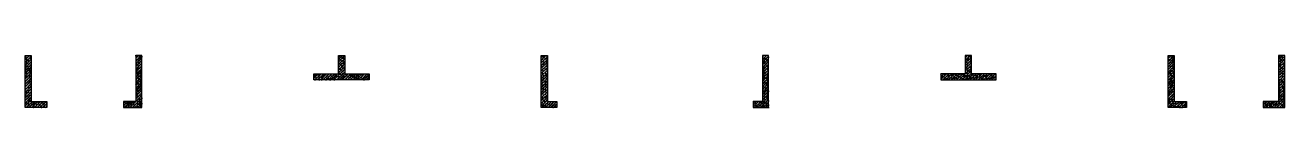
# Model space of a CAD drawing. Extents: x -100030 to 2378000, y -30375 to 1700000.
# Drawn here: x 382145 to 423145, y 735625 to 737325 of the extents above; entities that cross this region are included whole.
import ezdxf

# ---------------------------------------------------------------- set-up
doc = ezdxf.new("R2010")
doc.units = 0
doc.header["$LTSCALE"] = 500
for name, color, linetype in [('S_WALL', 2, 'CONTINUOUS'), ('S_WALL_HACH', 30, 'CONTINUOUS'), ('S_WALL_OTHE_HACH', 33, 'CONTINUOUS')]:
    doc.layers.add(name, color=color, linetype=linetype)
pattern_1 = [(45, (0, -100000), (-44.194174, 44.194174), []), (50, (0, -100000), (179.315046, -15.688034), [18.75, -206.25]), (355, (0, -100000), (-34.687833, 188.048033), [15, -165]), (100.4514, (14.94, -100001.3), (144.627345, 172.359886), [15.935047, -175.285528]), (46.1842, (0, -99950), (266.81026, -41.379754), [28.125, -309.375]), (96.6356, (22.23, -99953.45), (233.66568, 243.52947), [23.90257, -262.92825]), (351.1842, (0, -99950), (233.66549, 243.52965), [22.5, -247.5]), (21, (25, -99962.5), (149.226763, -100.654723), [18.75, -206.25]), (326, (25, -99962.5), (60.828833, 181.28751), [15, -165]), (71.4514, (37.44, -99970.89), (210.055657, 80.632624), [15.935047, -175.285528]), (37.5, (0, -100000), (3.039964, 83.2234635), [0, -163, 0, -167.5, 0, -165.625]), (7.5, (0, -100000), (65.767384, 98.602928), [0, -95.5, 0, -159.25, 0, -63.125]), (327.5, (-55.75, -100000), (133.455609, -5.638718), [0, -62.5, 0, -195, 0, -258.75]), (317.5, (-80.75, -100000), (145.796542, 25.026246), [0, -81.25, 0, -129.5, 0, -183.75])]
pattern_2 = [(45, (200, -100000), (-44.194174, 44.194174), []), (50, (200, -100000), (179.315046, -15.688034), [18.75, -206.25]), (355, (200, -100000), (-34.687833, 188.048033), [15, -165]), (100.4514, (214.94, -100001.3), (144.627345, 172.359886), [15.935047, -175.285528]), (46.1842, (200, -99950), (266.81026, -41.379754), [28.125, -309.375]), (96.6356, (222.23, -99953.45), (233.66568, 243.52947), [23.90257, -262.92825]), (351.1842, (200, -99950), (233.66549, 243.52965), [22.5, -247.5]), (21, (225, -99962.5), (149.226763, -100.654723), [18.75, -206.25]), (326, (225, -99962.5), (60.828833, 181.28751), [15, -165]), (71.4514, (237.44, -99970.89), (210.055657, 80.632624), [15.935047, -175.285528]), (37.5, (200, -100000), (3.039964, 83.2234635), [0, -163, 0, -167.5, 0, -165.625]), (7.5, (200, -100000), (65.767384, 98.602928), [0, -95.5, 0, -159.25, 0, -63.125]), (327.5, (144.25, -100000), (133.455609, -5.638718), [0, -62.5, 0, -195, 0, -258.75]), (317.5, (119.25, -100000), (145.796542, 25.026246), [0, -81.25, 0, -129.5, 0, -183.75])]

msp = doc.modelspace()

# ---------------------------------------------------------------- hatches: boundary and pattern name
at = {"layer": 'S_WALL_HACH'}
h = msp.add_hatch(color=256, dxfattribs=at)
h.dxf.hatch_style = 1
h.paths.add_polyline_path([(382145, 737325), (382345, 737325), (382345, 735825), (382845, 735825), (382845, 735625), (382345, 735625), (382145, 735625)])
h = msp.add_hatch(color=256, dxfattribs=at)
h.dxf.hatch_style = 1
h.paths.add_polyline_path([(385945, 737325), (385745, 737325), (385745, 735825), (385345, 735825), (385345, 735625), (385945, 735625), (385945, 736525)])
h = msp.add_hatch(color=256, dxfattribs=at)
h.dxf.hatch_style = 1
h.paths.add_polyline_path([(391546, 736725), (392345, 736725), (392345, 737325), (392545, 737325), (392545, 736725), (393345, 736725), (393345, 736525), (391546, 736525)])
h = msp.add_hatch(color=256, dxfattribs=at)
h.dxf.hatch_style = 1
h.paths.add_polyline_path([(398945, 737325), (399145, 737325), (399145, 735825), (399445, 735825), (399445, 735625), (398945, 735625), (398945, 736525)])
h = msp.add_hatch(color=256, dxfattribs=at)
h.dxf.hatch_style = 1
h.paths.add_polyline_path([(406345, 737325), (406145, 737325), (406145, 735825), (405845, 735825), (405845, 735625), (406345, 735625), (406345, 736525)])
h = msp.add_hatch(color=256, dxfattribs=at)
h.dxf.hatch_style = 1
h.paths.add_polyline_path([(413745, 736725), (412945, 736725), (412945, 737325), (412745, 737325), (412745, 736725), (411945, 736725), (411945, 736525), (413745, 736525)])
h = msp.add_hatch(color=256, dxfattribs=at)
h.dxf.hatch_style = 1
h.paths.add_polyline_path([(419345, 737325), (419545, 737325), (419545, 735825), (419945, 735825), (419945, 735625), (419345, 735625), (419345, 736525)])
h = msp.add_hatch(color=256, dxfattribs=at)
h.dxf.hatch_style = 1
h.paths.add_polyline_path([(423145, 737325), (422945, 737325), (422945, 735825), (422445, 735825), (422445, 735625), (422945, 735625), (423145, 735625)])
at = {"layer": 'S_WALL_OTHE_HACH'}
h = msp.add_hatch(dxfattribs=at)
h.set_pattern_fill('钢筋混凝土', color=256, scale=25)
h.set_pattern_definition([(45, (-100, -100000), (-44.194174, 44.194174), []), (50, (-100, -100000), (179.315046, -15.688034), [18.75, -206.25]), (355, (-100, -100000), (-34.687833, 188.048033), [15, -165]), (100.4514, (-85.06, -100001.3), (144.627345, 172.359886), [15.935047, -175.285528]), (46.1842, (-100, -99950), (266.81026, -41.379754), [28.125, -309.375]), (96.6356, (-77.77, -99953.45), (233.66568, 243.52947), [23.90257, -262.92825]), (351.1842, (-100, -99950), (233.66549, 243.52965), [22.5, -247.5]), (21, (-75, -99962.5), (149.226763, -100.654723), [18.75, -206.25]), (326, (-75, -99962.5), (60.828833, 181.28751), [15, -165]), (71.4514, (-62.56, -99970.89), (210.055657, 80.632624), [15.935047, -175.285528]), (37.5, (-100, -100000), (3.039964, 83.2234635), [0, -163, 0, -167.5, 0, -165.625]), (7.5, (-100, -100000), (65.767384, 98.602928), [0, -95.5, 0, -159.25, 0, -63.125]), (327.5, (-155.75, -100000), (133.455609, -5.638718), [0, -62.5, 0, -195, 0, -258.75]), (317.5, (-180.75, -100000), (145.796542, 25.026246), [0, -81.25, 0, -129.5, 0, -183.75])])
h.paths.add_polyline_path([(382145, 737325), (382345, 737325), (382345, 735825), (382845, 735825), (382845, 735625), (382345, 735625), (382145, 735625)])
h = msp.add_hatch(dxfattribs=at)
h.set_pattern_fill('钢筋混凝土', color=256, scale=25)
h.set_pattern_definition(pattern_1)
h.paths.add_polyline_path([(385945, 737325), (385745, 737325), (385745, 735825), (385345, 735825), (385345, 735625), (385945, 735625), (385945, 736525)])
h = msp.add_hatch(dxfattribs=at)
h.set_pattern_fill('钢筋混凝土', color=256, scale=25)
h.set_pattern_definition(pattern_1)
h.paths.add_polyline_path([(391546, 736725), (392345, 736725), (392345, 737325), (392545, 737325), (392545, 736725), (393345, 736725), (393345, 736525), (391546, 736525)])
h = msp.add_hatch(dxfattribs=at)
h.set_pattern_fill('钢筋混凝土', color=256, scale=25)
h.set_pattern_definition([(45, (0, -100000), (-44.194174, 44.194174), []), (50, (0, -100000), (179.315046, -15.688034), [18.75, -206.25]), (355, (0, -100000), (-34.687833, 188.048033), [15, -165]), (100.4514, (14.94, -100001.3), (144.627345, 172.359886), [15.935047, -175.285528]), (46.1842, (0, -99950), (266.81026, -41.379754), [28.125, -309.375]), (96.6356, (22.23, -99953.45), (233.66568, 243.52947), [23.90257, -262.92825]), (351.1842, (0, -99950), (233.66549, 243.52965), [22.5, -247.5]), (21, (25, -99962.5), (149.226763, -100.654723), [18.75, -206.25]), (326, (25, -99962.5), (60.828833, 181.28751), [15, -165]), (71.4514, (37.44, -99970.89), (210.055657, 80.632624), [15.935047, -175.285528]), (37.5, (0, -100000), (3.039964, 83.2234635), [0, -163, 0, -167.5, 0, -165.625]), (7.5, (0, -100000), (65.767384, 98.602928), [0, -95.5, 0, -159.25, 0, -63.125]), (327.5, (-55.75, -100000), (133.455609, -5.638718), [0, -62.5, 0, -195, 0, -258.75]), (317.5, (-80.75, -100000), (145.796542, 25.026246), [0, -81.25, 0, -129.5, 0, -183.75])])
h.paths.add_polyline_path([(398945, 737325), (399145, 737325), (399145, 735825), (399445, 735825), (399445, 735625), (398945, 735625), (398945, 736525)])
h = msp.add_hatch(dxfattribs=at)
h.set_pattern_fill('钢筋混凝土', color=256, scale=25)
h.set_pattern_definition([(45, (200, -100000), (-44.194174, 44.194174), []), (50, (200, -100000), (179.315046, -15.688034), [18.75, -206.25]), (355, (200, -100000), (-34.687833, 188.048033), [15, -165]), (100.4514, (214.94, -100001.3), (144.627345, 172.359886), [15.935047, -175.285528]), (46.1842, (200, -99950), (266.81026, -41.379754), [28.125, -309.375]), (96.6356, (222.23, -99953.45), (233.66568, 243.52947), [23.90257, -262.92825]), (351.1842, (200, -99950), (233.66549, 243.52965), [22.5, -247.5]), (21, (225, -99962.5), (149.226763, -100.654723), [18.75, -206.25]), (326, (225, -99962.5), (60.828833, 181.28751), [15, -165]), (71.4514, (237.44, -99970.89), (210.055657, 80.632624), [15.935047, -175.285528]), (37.5, (200, -100000), (3.039964, 83.2234635), [0, -163, 0, -167.5, 0, -165.625]), (7.5, (200, -100000), (65.767384, 98.602928), [0, -95.5, 0, -159.25, 0, -63.125]), (327.5, (144.25, -100000), (133.455609, -5.638718), [0, -62.5, 0, -195, 0, -258.75]), (317.5, (119.25, -100000), (145.796542, 25.026246), [0, -81.25, 0, -129.5, 0, -183.75])])
h.paths.add_polyline_path([(406345, 737325), (406145, 737325), (406145, 735825), (405845, 735825), (405845, 735625), (406345, 735625), (406345, 736525)])
h = msp.add_hatch(dxfattribs=at)
h.set_pattern_fill('钢筋混凝土', color=256, scale=25)
h.set_pattern_definition(pattern_2)
h.paths.add_polyline_path([(413745, 736725), (412945, 736725), (412945, 737325), (412745, 737325), (412745, 736725), (411945, 736725), (411945, 736525), (413745, 736525)])
h = msp.add_hatch(dxfattribs=at)
h.set_pattern_fill('钢筋混凝土', color=256, scale=25)
h.set_pattern_definition(pattern_2)
h.paths.add_polyline_path([(419345, 737325), (419545, 737325), (419545, 735825), (419945, 735825), (419945, 735625), (419345, 735625), (419345, 736525)])
h = msp.add_hatch(dxfattribs=at)
h.set_pattern_fill('钢筋混凝土', color=256, scale=25)
h.set_pattern_definition([(45, (300, -100000), (-44.194174, 44.194174), []), (50, (300, -100000), (179.315046, -15.688034), [18.75, -206.25]), (355, (300, -100000), (-34.687833, 188.048033), [15, -165]), (100.4514, (314.94, -100001.3), (144.627345, 172.359886), [15.935047, -175.285528]), (46.1842, (300, -99950), (266.81026, -41.379754), [28.125, -309.375]), (96.6356, (322.23, -99953.45), (233.665676, 243.52947), [23.90257, -262.92825]), (351.1842, (300, -99950), (233.66549, 243.52965), [22.5, -247.5]), (21, (325, -99962.5), (149.226763, -100.654723), [18.75, -206.25]), (326, (325, -99962.5), (60.828833, 181.28751), [15, -165]), (71.4514, (337.44, -99970.89), (210.055657, 80.632624), [15.935047, -175.285528]), (37.5, (300, -100000), (3.039964, 83.2234635), [0, -163, 0, -167.5, 0, -165.625]), (7.5, (300, -100000), (65.767384, 98.602928), [0, -95.5, 0, -159.25, 0, -63.125]), (327.5, (244.25, -100000), (133.455609, -5.638718), [0, -62.5, 0, -195, 0, -258.75]), (317.5, (219.25, -100000), (145.796542, 25.026246), [0, -81.25, 0, -129.5, 0, -183.75])])
h.paths.add_polyline_path([(423145, 737325), (422945, 737325), (422945, 735825), (422445, 735825), (422445, 735625), (422945, 735625), (423145, 735625)])

# ---------------------------------------------------------------- linework, layer by layer
at = {"layer": 'S_WALL'}
for points in [[(382145, 737325), (382345, 737325), (382345, 735825), (382845, 735825), (382845, 735625), (382345, 735625), (382145, 735625)], [(391546, 736725), (392345, 736725), (392345, 737325), (392545, 737325), (392545, 736725), (393345, 736725), (393345, 736525), (391546, 736525)], [(413745, 736725), (412945, 736725), (412945, 737325), (412745, 737325), (412745, 736725), (411945, 736725), (411945, 736525), (413745, 736525)], [(423145, 737325), (422945, 737325), (422945, 735825), (422445, 735825), (422445, 735625), (422945, 735625), (423145, 735625)]]:
    msp.add_lwpolyline(points, close=True, dxfattribs=at)
for points in [[(385945, 737325), (385745, 737325), (385745, 735825), (385345, 735825), (385345, 735625), (385945, 735625), (385945, 736525), (385945, 736525), (385945, 737325)], [(398945, 737325), (399145, 737325), (399145, 735825), (399445, 735825), (399445, 735625), (398945, 735625), (398945, 736525), (398945, 736525), (398945, 737325)], [(406345, 737325), (406145, 737325), (406145, 735825), (405845, 735825), (405845, 735625), (406345, 735625), (406345, 736525), (406345, 736525), (406345, 737325)], [(419345, 737325), (419545, 737325), (419545, 735825), (419945, 735825), (419945, 735625), (419345, 735625), (419345, 736525), (419345, 736525), (419345, 737325)]]:
    msp.add_lwpolyline(points, dxfattribs=at)

doc.saveas('drawing.dxf')
